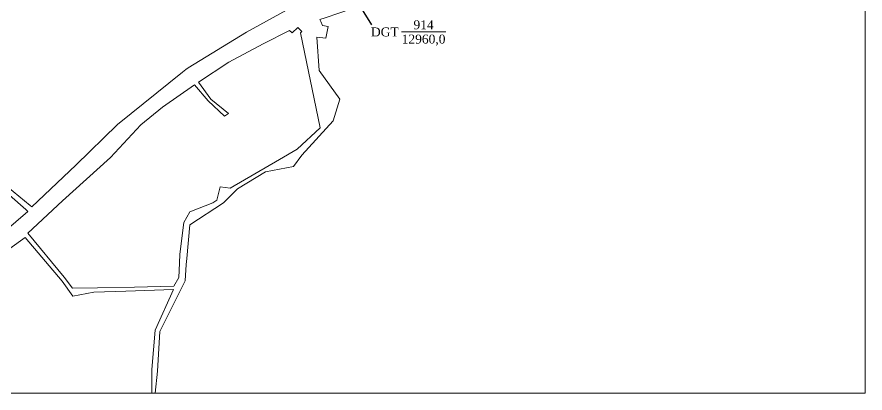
# Model space of a CAD drawing. Header units: metres. Extents: x 545919 to 546496, y 1842013 to 1842843.
# Drawn here: x 546116.4 to 546496.5, y 1842012.5 to 1842180.9 of the extents above; entities that cross this region are included whole.
import ezdxf
from ezdxf.enums import TextEntityAlignment as Align

# ---------------------------------------------------------------- set-up
doc = ezdxf.new("R2010")
doc.units = ezdxf.units.M
doc.header["$MEASUREMENT"] = 0
for name, color, linetype, lineweight in [('Level 10', 7, 'Continuous', 0), ('Level 13', 7, 'Continuous', 0), ('Level 14', 7, 'Continuous', 0), ('Level 2', 7, 'Continuous', 0), ('Level 4', 7, 'Continuous', 0), ('Level 62', 7, 'Continuous', 0)]:
    doc.layers.add(name, color=color, linetype=linetype, lineweight=lineweight)
doc.styles.add('Style-STANDARD', font='STANDARD.shx')
doc.styles.add('Style-Times New Roman', font='times.ttf')
doc.dimstyles.get("Standard").update_dxf_attribs({"dimtxt": 0.18, "dimasz": 0.18, "dimexe": 0.18, "dimexo": 0.0625, "dimgap": 0.09, "dimtad": 0, "dimtih": 1, "dimtoh": 1, "dimdec": 4, "dimzin": 0, "dimdsep": 46, "dimtxsty": 'Standard', "dimcen": 0.09, "dimadec": 0, "dimazin": 0, "dimtfac": 1, "dimtdec": 4, "dimtofl": 0, "dimtmove": 0, "dimatfit": 3, "dimfxl": 1, "dimtolj": 1, "dimtzin": 0, "dimarcsym": 0})

# ---------------------------------------------------------------- blocks, each defined once
blk = doc.blocks.new('N_THUA_9')
at = {"layer": 'Level 13', "color": 1, "linetype": 'Continuous', "lineweight": 0}
blk.add_line((-2.972566, 0), (6.989434, 0), dxfattribs=at)
at = {"layer": 'Level 13', "color": 5, "linetype": 'Continuous', "lineweight": 0, "style": 'Style-Times New Roman'}
blk.add_text('914', height=2, dxfattribs=at).set_placement((2.008434, 1.6), align=Align.MIDDLE_CENTER)
at = {"layer": 'Level 2', "color": 3, "linetype": 'Continuous', "lineweight": 0, "style": 'Style-Times New Roman'}
blk.add_text('DGT', height=2, dxfattribs=at).set_placement((-3.572566, 0), align=Align.MIDDLE_RIGHT)
at = {"layer": 'Level 4', "color": 1, "linetype": 'Continuous', "lineweight": 0, "style": 'Style-Times New Roman'}
blk.add_text('12960,0', height=2, dxfattribs=at).set_placement((2.008434, -1.6), align=Align.MIDDLE_CENTER)
blk = doc.blocks.new('TerminatorOpen_0.5')
at = {"color": 0, "linetype": 'ByBlock', "lineweight": -2}
for q in [(-1, 0.25), (-1, 0), (-1, -0.25)]:
    blk.add_line((0, 0), q, dxfattribs=at)

msp = doc.modelspace()

# ---------------------------------------------------------------- linework, layer by layer
at = {"layer": 'Level 10', "color": 30, "lineweight": 0, "flags": 128}
for points in [[(546112.08, 1842104.78), (546122.3596, 1842096.5414), (546123.11, 1842095.94), (546142.78, 1842114.5), (546161.44, 1842132.75), (546190.6217, 1842156.1925), (546192.1, 1842157.38), (546193.1641, 1842158.0362), (546219.23, 1842174.11), (546243.2123, 1842187.1259), (546243.92, 1842187.51), (546241.66, 1842206.1), (546240.25, 1842221.85), (546237.2, 1842235.44), (546230.19, 1842238.66), (546208.62, 1842237.32), (546196.04, 1842233.68), (546173.8568, 1842228.3771), (546165.67, 1842226.42), (546154.81, 1842226.84), (546147.03, 1842226.02), (546128.68, 1842223.81), (546093.71, 1842208.73)], [(546178.363499, 1842012.536949), (546179.29, 1842022.26), (546180.36, 1842040.13), (546191.76, 1842062.78), (546192.28, 1842070.06), (546192.5105, 1842072.7192), (546193.82, 1842087.83), (546208.87, 1842097.67), (546215.2, 1842103.92), (546227.81, 1842111.51), (546240.35, 1842113.91), (546244.04, 1842119.01), (546258.05, 1842134.35), (546261.01, 1842144.02), (546251.8, 1842156.83), (546250.81, 1842171.84), (546254.88, 1842171.42), (546255.92, 1842176.55), (546253.38, 1842177.02), (546252.52, 1842178.87), (546252.12, 1842179.72), (546254.52, 1842180.54), (546266.72, 1842184.72)], [(546252.31, 1842131.17), (546243.5, 1842173.7), (546244.12, 1842174.29), (546242.28, 1842176.18), (546239.75, 1842173.81), (546238.56, 1842174.77), (546226.75, 1842168.85), (546211.4, 1842160.57), (546197.68, 1842151.63), (546203.22, 1842144.04), (546211.22, 1842137.68), (546209.42, 1842136.48), (546202.04, 1842143.27), (546195.97, 1842150.55), (546181.61, 1842140.47), (546171.89, 1842132.61), (546158.28, 1842117.98), (546136.75, 1842098.49), (546121.27, 1842084.02), (546137.46, 1842064.36), (546141.27, 1842059.49), (546152.53, 1842059.58), (546168.9953, 1842059.9326), (546186.62, 1842060.31), (546188.93, 1842064.3), (546189.1643, 1842070.7011), (546189.31, 1842074.68), (546191.2, 1842088.81), (546193.88, 1842093.68), (546204.1, 1842097.62), (546205.9, 1842098.89), (546207.45, 1842104.78), (546211.86, 1842104.21), (546234.05, 1842117.05), (546242.03, 1842121.75), (546252.31, 1842131.17)], [(546106.03, 1842080.79), (546121.24, 1842093.78), (546120.2948, 1842094.6203), (546113.04, 1842101.07)], [(546176.811391, 1842012.536949), (546176.78, 1842022.99), (546178.38, 1842040.72), (546186.6, 1842058.9), (546165.0977, 1842058.1424), (546150.84, 1842057.64), (546141.41, 1842055.95), (546136.64, 1842062.62), (546120.12, 1842082.18), (546101.45, 1842068.8), (546093.36, 1842062.6), (546075.49, 1842055.35), (546067.69, 1842055.31), (546069.69, 1842049.63), (546076.69, 1842043.4), (546081.21, 1842036.76), (546084.6329, 1842026.4223), (546086.18, 1842021.75), (546087.03, 1842014.24), (546087.586602, 1842012.536949)]]:
    msp.add_lwpolyline(points, dxfattribs=at)
at = {"layer": 'Level 62', "color": 7, "linetype": 'Continuous', "lineweight": 0, "flags": 128}
msp.add_lwpolyline([(546496.479396, 1842012.536949), (545918.979396, 1842012.536949), (545918.979396, 1842842.536949), (546496.479396, 1842842.536949), (546496.479396, 1842012.536949)], dxfattribs=at)

# ---------------------------------------------------------------- block references
at = {"layer": 'Level 2', "color": 3, "linetype": 'Continuous', "lineweight": 0, "xscale": 2, "yscale": 2, "zscale": 2}
msp.add_blockref('N_THUA_9', (546294.598057, 1842174.165243), dxfattribs=at)

# ---------------------------------------------------------------- leaders
at = {"layer": 'Level 14', "color": 3, "linetype": 'Continuous', "lineweight": 0}
msp.add_leader([(546266.685778, 1842191.295778), (546275.255781, 1842177.287247)], dimstyle='Standard', override={"dimtxt": 4, "dimasz": 4, "dimgap": 2, "dimtad": 1, "dimtxsty": 'Style-STANDARD', "dimldrblk": 'TerminatorOpen_0.5'}, dxfattribs=at)

doc.saveas('drawing.dxf')
